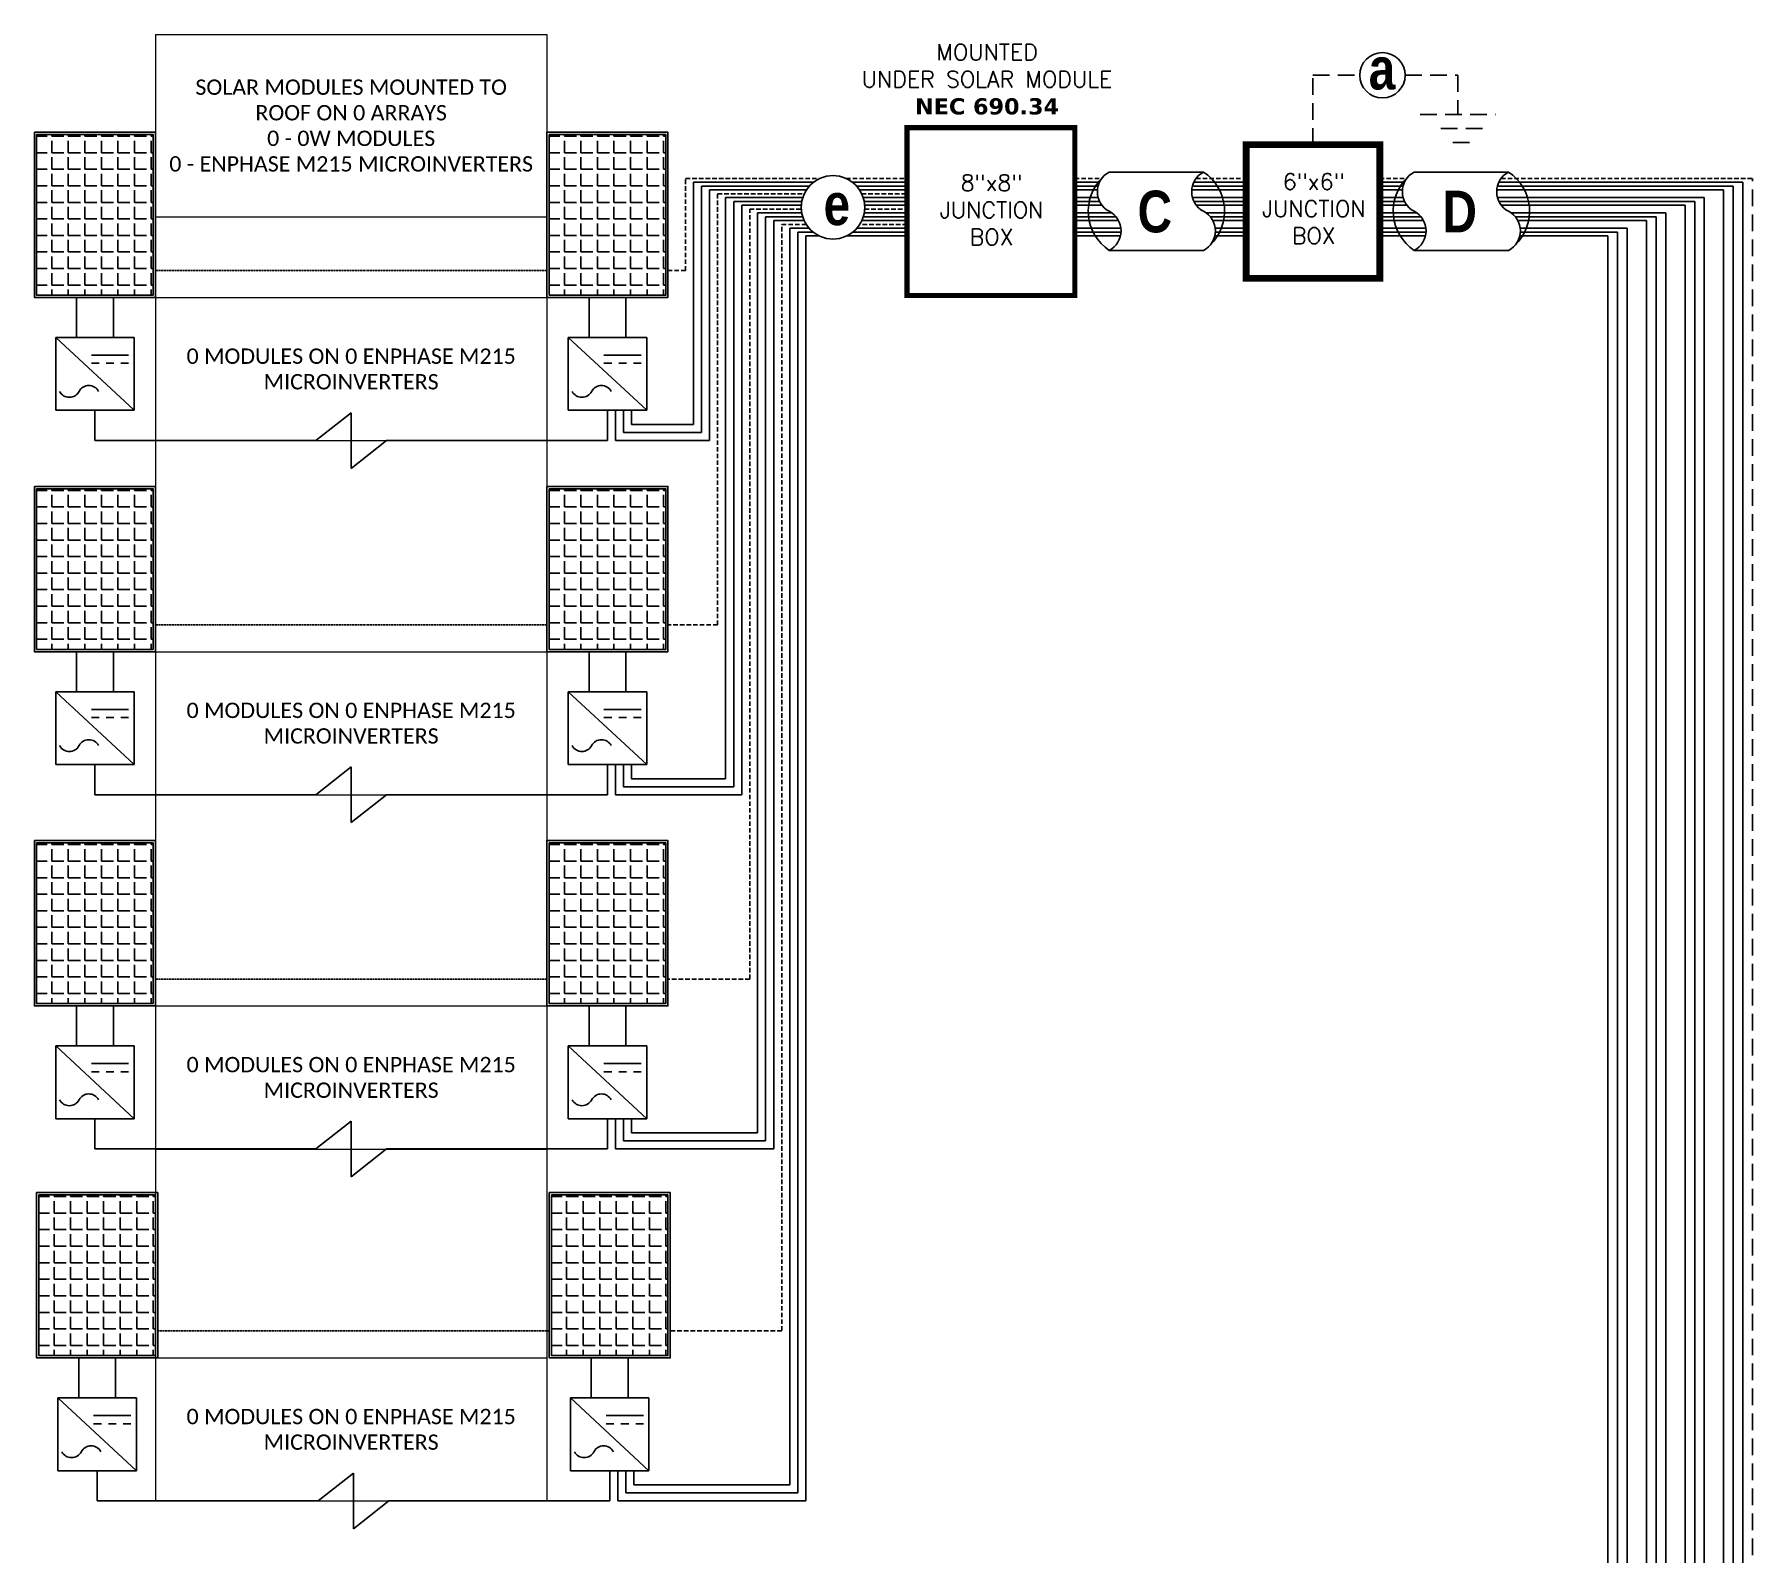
# Model space of a CAD drawing. Header units: feet. Extents: x 24278 to 25075, y 15315 to 15875.
# Drawn here: x 24687.9 to 25074.8, y 15532.9 to 15874.9 of the extents above; entities that cross this region are included whole.
import ezdxf

# ---------------------------------------------------------------- set-up
doc = ezdxf.new("R2010")
doc.units = ezdxf.units.FT
doc.header["$MEASUREMENT"] = 0
doc.linetypes.add('HIDDEN', pattern=[0.375, 0.25, -0.125])
doc.layers.add('TEXT', color=7, linetype='Continuous')
doc.layers.add('Z - TITLEBLOCK TXT', color=7, linetype='Continuous')
doc.styles.add('ONE LINE TXT', font='techb___.ttf')
doc.styles.get("Standard").update_dxf_attribs({"font": 'simplex.shx'})

# ---------------------------------------------------------------- blocks, each defined once
blk = doc.blocks.new('*T23')
at = {"layer": 'Defpoints', "color": 8, "linetype": 'ByBlock', "lineweight": 0, "transparency": 16777216}
for p, q in [((0, 0), (88.16, 0)), ((0, 0), (0, -330.21)), ((88.16, 0), (88.16, -330.21)), ((0, -41.08), (88.16, -41.08)), ((0, -59.24), (88.16, -59.24)), ((0, -91.46), (88.16, -91.46)), ((0, -138.99), (88.16, -138.99)), ((0, -171.21), (88.16, -171.21)), ((0, -218.74), (88.16, -218.74)), ((0, -250.97), (88.16, -250.97)), ((0, -297.99), (88.16, -297.99)), ((0, -330.21), (88.16, -330.21))]:
    blk.add_line(p, q, dxfattribs=at)
at = {"color": 0, "linetype": 'Continuous', "transparency": 16777216, "char_height": 3.4544, "width": 83.574, "attachment_point": 5}
for s, insert in [('{\\fCalibri|b0|i0|c0;SOLAR MODULES MOUNTED TO ROOF ON 0 ARRAYS^J0 - 0W MODULES^J0 - ENPHASE M215 MICROINVERTERS', (44.08, -20.54)), ('{\\fCalibri|b0|i0|c0;', (44.08, -50.16)), ('{\\fCalibri|b0|i0|c0;0 MODULES ON 0 ENPHASE M215 MICROINVERTERS', (44.08, -75.35)), ('{\\fCalibri|b0|i0|c0;', (44.08, -115.23)), ('{\\fCalibri|b0|i0|c0;0 MODULES ON 0 ENPHASE M215 MICROINVERTERS', (44.08, -155.1)), ('{\\fCalibri|b0|i0|c0;', (44.08, -194.98)), ('{\\fCalibri|b0|i0|c0;0 MODULES ON 0 ENPHASE M215 MICROINVERTERS', (44.08, -234.86)), ('{\\fCalibri|b0|i0|c0;', (44.08, -274.48)), ('{\\fCalibri|b0|i0|c0;0 MODULES ON 0 ENPHASE M215 MICROINVERTERS', (44.08, -314.1))]:
    blk.add_mtext(s, dxfattribs=dict(at, insert=insert))
blk = doc.blocks.new('8x8box')
at = {"lineweight": 50, "const_width": 1.19}
blk.add_lwpolyline([(37.78, 0), (0, 0), (0, 37.78), (37.78, 37.78)], close=True, dxfattribs=at)
at = {"color": 1, "char_height": 3.6576, "attachment_point": 5}
for s, width, insert in [(' \\PMOUNTED \\PUNDER SOLAR MODULE\\P{\\fVerdana|b1|i0|c0|p34;NEC 690.34}', 73.0127, (18.01, 51.7)), ('8"x8"  JUNCTION BOX ', 0.4767, (19.03, 19.26))]:
    blk.add_mtext_dynamic_manual_height_columns(s, width=width, gutter_width=7.17, heights=[0], dxfattribs=dict(at, insert=insert))
blk = doc.blocks.new('6x6box')
at = {"lineweight": 50, "const_width": 1.53}
blk.add_lwpolyline([(30.1, 0), (0, 0), (0, 30.1), (30.1, 30.1)], close=True, dxfattribs=at)
at = {"color": 1, "insert": (15.24, 15.71), "char_height": 3.6576, "width": 0.4767, "attachment_point": 5}
blk.add_mtext('6"x6"  JUNCTION BOX  ', dxfattribs=at)

msp = doc.modelspace()

# ---------------------------------------------------------------- hatches: boundary and pattern name
at = {"linetype": 'Continuous'}
h = msp.add_hatch(dxfattribs=at)
h.set_pattern_fill('ANGLE', color=256, scale=13.54666)
h.set_pattern_definition([(0, (24751.3767, 3834.0787), (0, 3.7253315), [2.709332, -1.0159995]), (90, (24751.3767, 3834.0787), (-3.7253315, 2e-16), [2.709332, -1.0159995])])
h.paths.add_polyline_path([(24688.37, 15852.38), (24688.37, 15816.19), (24714.6, 15816.19), (24714.6, 15852.38)])
h = msp.add_hatch(dxfattribs=at)
h.set_pattern_fill('ANGLE', color=256, scale=13.54666)
h.set_pattern_definition([(0, (24866.7966, 3834.0787), (0, 3.7253315), [2.709332, -1.0159995]), (90, (24866.7966, 3834.0787), (-3.7253315, 2e-16), [2.709332, -1.0159995])])
h.paths.add_polyline_path([(24803.79, 15852.38), (24803.79, 15816.19), (24830.02, 15816.19), (24830.02, 15852.38)])
h = msp.add_hatch(dxfattribs=at)
h.set_pattern_fill('ANGLE', color=256, scale=13.54666)
h.set_pattern_definition([(0, (24751.3767, 3754.3256), (0, 3.7253315), [2.709332, -1.0159995]), (90, (24751.3767, 3754.3256), (-3.7253315, 2e-16), [2.709332, -1.0159995])])
h.paths.add_polyline_path([(24688.37, 15772.62), (24688.37, 15736.44), (24714.6, 15736.44), (24714.6, 15772.62)])
h = msp.add_hatch(dxfattribs=at)
h.set_pattern_fill('ANGLE', color=256, scale=13.54666)
h.set_pattern_definition([(0, (24866.7966, 3754.3256), (0, 3.7253315), [2.709332, -1.0159995]), (90, (24866.7966, 3754.3256), (-3.7253315, 2e-16), [2.709332, -1.0159995])])
h.paths.add_polyline_path([(24803.79, 15772.62), (24803.79, 15736.44), (24830.02, 15736.44), (24830.02, 15772.62)])
h = msp.add_hatch(dxfattribs=at)
h.set_pattern_fill('ANGLE', color=256, scale=13.54666)
h.set_pattern_definition([(0, (24751.3767, 3674.5725), (0, 3.7253315), [2.709332, -1.0159995]), (90, (24751.3767, 3674.5725), (-3.7253315, 2e-16), [2.709332, -1.0159995])])
h.paths.add_polyline_path([(24688.37, 15692.87), (24688.37, 15656.69), (24714.6, 15656.69), (24714.6, 15692.87)])
h = msp.add_hatch(dxfattribs=at)
h.set_pattern_fill('ANGLE', color=256, scale=13.54666)
h.set_pattern_definition([(0, (24866.7966, 3674.5725), (0, 3.7253315), [2.709332, -1.0159995]), (90, (24866.7966, 3674.5725), (-3.7253315, 2e-16), [2.709332, -1.0159995])])
h.paths.add_polyline_path([(24803.79, 15692.87), (24803.79, 15656.69), (24830.02, 15656.69), (24830.02, 15692.87)])
h = msp.add_hatch(dxfattribs=at)
h.set_pattern_fill('ANGLE', color=256, scale=13.54666)
h.set_pattern_definition([(0, (24751.8857, 3595.3284), (0, 3.7253315), [2.709332, -1.0159995]), (90, (24751.8857, 3595.3284), (-3.7253315, 2e-16), [2.709332, -1.0159995])])
h.paths.add_polyline_path([(24688.87, 15613.63), (24688.87, 15577.44), (24715.11, 15577.44), (24715.11, 15613.63)])
h = msp.add_hatch(dxfattribs=at)
h.set_pattern_fill('ANGLE', color=256, scale=13.54666)
h.set_pattern_definition([(0, (24867.3056, 3595.3284), (0, 3.7253315), [2.709332, -1.0159995]), (90, (24867.3056, 3595.3284), (-3.7253315, 2e-16), [2.709332, -1.0159995])])
h.paths.add_polyline_path([(24804.29, 15613.63), (24804.29, 15577.44), (24830.53, 15577.44), (24830.53, 15613.63)])

# ---------------------------------------------------------------- linework, layer by layer
at = {"color": 7, "linetype": 'Continuous'}
for p, q in [((24951.13, 15843.91), (24929.89, 15843.91)), ((25019.8, 15843.91), (24998.56, 15843.91)), ((25068.23, 15839.89), (25068.23, 15453.75)), ((25059.53, 15836.45), (25059.53, 15453.75)), ((25050.83, 15833.01), (25050.83, 15453.75)), ((25042.13, 15829.56), (25042.13, 15453.75)), ((24929.89, 15826.28), (24951.13, 15826.28)), ((24998.56, 15826.28), (25019.8, 15826.28)), ((24709.08, 15802.68), (24700.69, 15802.68)), ((24824.5, 15802.68), (24816.11, 15802.68)), ((24702.44, 15800.86), (24700.69, 15800.86)), ((24705.76, 15800.86), (24704.01, 15800.86)), ((24709.08, 15800.86), (24707.33, 15800.86)), ((24817.86, 15800.86), (24816.11, 15800.86)), ((24821.18, 15800.86), (24819.43, 15800.86)), ((24824.5, 15800.86), (24822.75, 15800.86)), ((24751.24, 15783.46), (24759.19, 15789.73)), ((24759.19, 15789.73), (24759.19, 15777.2)), ((24759.19, 15777.2), (24767.15, 15783.46)), ((24709.08, 15722.93), (24700.69, 15722.93)), ((24702.44, 15721.11), (24700.69, 15721.11)), ((24705.76, 15721.11), (24704.01, 15721.11)), ((24709.08, 15721.11), (24707.33, 15721.11)), ((24824.5, 15722.93), (24816.11, 15722.93)), ((24817.86, 15721.11), (24816.11, 15721.11)), ((24821.18, 15721.11), (24819.43, 15721.11)), ((24824.5, 15721.11), (24822.75, 15721.11)), ((24751.24, 15703.71), (24759.19, 15709.97)), ((24759.19, 15709.97), (24759.19, 15697.45)), ((24759.19, 15697.45), (24767.15, 15703.71)), ((24709.08, 15643.17), (24700.69, 15643.17)), ((24824.5, 15643.17), (24816.11, 15643.17)), ((24702.44, 15641.36), (24700.69, 15641.36)), ((24705.76, 15641.36), (24704.01, 15641.36)), ((24709.08, 15641.36), (24707.33, 15641.36)), ((24817.86, 15641.36), (24816.11, 15641.36)), ((24821.18, 15641.36), (24819.43, 15641.36)), ((24824.5, 15641.36), (24822.75, 15641.36)), ((24751.24, 15623.96), (24759.19, 15630.22)), ((24759.19, 15630.22), (24759.19, 15617.69)), ((24759.19, 15617.69), (24767.15, 15623.96)), ((24709.59, 15563.93), (24701.2, 15563.93)), ((24702.95, 15562.11), (24701.2, 15562.11)), ((24706.27, 15562.11), (24704.52, 15562.11)), ((24709.59, 15562.11), (24707.84, 15562.11)), ((24825.01, 15563.93), (24816.62, 15563.93)), ((24818.37, 15562.11), (24816.62, 15562.11)), ((24821.69, 15562.11), (24819.94, 15562.11)), ((24825.01, 15562.11), (24823.26, 15562.11)), ((24751.75, 15544.71), (24759.7, 15550.98)), ((24759.7, 15550.98), (24759.7, 15538.45)), ((24759.7, 15538.45), (24767.66, 15544.71))]:
    msp.add_line(p, q, dxfattribs=at)
at = {"color": 92, "linetype": 'HIDDEN', "ltscale": 4}
for p, q in [((24834.5, 15821.73), (24834.5, 15842.47)), ((24834.5, 15842.47), (24864.73, 15842.47)), ((24870.63, 15842.47), (24884.36, 15842.47)), ((24922.14, 15842.47), (24928.21, 15842.47)), ((24949.45, 15842.47), (24960.71, 15842.47)), ((24990.81, 15842.47), (24996.88, 15842.47)), ((25018.12, 15842.47), (25074.76, 15842.47)), ((24841.71, 15839.03), (24861.23, 15839.03)), ((24841.71, 15741.98), (24841.71, 15839.03)), ((24874.13, 15839.03), (24884.36, 15839.03)), ((24848.92, 15835.59), (24860.55, 15835.59)), ((24848.92, 15662.23), (24848.92, 15835.59)), ((24861.65, 15832.15), (24856.13, 15832.15)), ((24856.13, 15583.07), (24856.13, 15832.15)), ((24884.36, 15832.15), (24873.71, 15832.15)), ((24874.81, 15835.59), (24884.36, 15835.59)), ((24834.5, 15821.73), (24830.53, 15821.73)), ((24841.71, 15741.98), (24830.53, 15741.98)), ((24848.92, 15662.23), (24830.53, 15662.23)), ((24856.13, 15582.98), (24831.04, 15582.98))]:
    msp.add_line(p, q, dxfattribs=at)
at = {"color": 253, "linetype": 'Continuous'}
for p, q in [((24836.31, 15787.07), (24836.31, 15841.61)), ((24836.31, 15841.61), (24863.3, 15841.61)), ((24872.05, 15841.61), (24884.36, 15841.61)), ((24922.14, 15841.61), (24927.69, 15841.61)), ((24948.94, 15841.61), (24960.71, 15841.61)), ((24990.81, 15841.61), (24996.36, 15841.61)), ((25017.61, 15841.61), (25072.58, 15841.61)), ((25072.58, 15453.75), (25072.58, 15841.61)), ((24843.51, 15838.17), (24860.89, 15838.17)), ((24843.51, 15707.31), (24843.51, 15838.17)), ((24874.47, 15838.17), (24884.36, 15838.17)), ((24922.14, 15838.17), (24927.4, 15838.17)), ((24948.65, 15838.17), (24960.71, 15838.17)), ((24990.81, 15838.17), (24996.08, 15838.17)), ((25017.32, 15838.17), (25063.88, 15838.17)), ((25063.88, 15838.17), (25063.88, 15453.75)), ((24850.72, 15834.73), (24860.65, 15834.73)), ((24850.72, 15627.56), (24850.72, 15834.73)), ((24874.71, 15834.73), (24884.36, 15834.73)), ((24922.14, 15834.73), (24930.49, 15834.73)), ((24951.73, 15834.73), (24960.71, 15834.73)), ((24990.81, 15834.73), (24999.16, 15834.73)), ((25020.4, 15834.73), (25055.18, 15834.73)), ((25055.18, 15834.73), (25055.18, 15453.75)), ((24862.29, 15831.28), (24857.93, 15831.28)), ((24857.93, 15548.32), (24857.93, 15831.28)), ((24884.36, 15831.28), (24873.07, 15831.28)), ((24932.52, 15831.28), (24922.14, 15831.28)), ((24960.71, 15831.28), (24953.76, 15831.28)), ((25001.19, 15831.28), (24990.81, 15831.28)), ((25046.48, 15831.28), (25022.43, 15831.28)), ((25046.48, 15831.28), (25046.48, 15453.75)), ((24822.31, 15787.07), (24836.31, 15787.07)), ((24822.31, 15707.31), (24843.51, 15707.31)), ((24822.31, 15627.56), (24850.72, 15627.56)), ((24822.82, 15548.32), (24857.93, 15548.32))]:
    msp.add_line(p, q, dxfattribs=at)
at = {"color": 10, "linetype": 'Continuous'}
for p, q in [((24838.11, 15785.26), (24838.11, 15840.75)), ((24838.11, 15840.75), (24862.38, 15840.75)), ((24872.98, 15840.75), (24884.36, 15840.75)), ((24922.14, 15840.75), (24927.38, 15840.75)), ((24948.63, 15840.75), (24960.71, 15840.75)), ((24990.81, 15840.75), (24996.05, 15840.75)), ((25017.3, 15840.75), (25070.41, 15840.75)), ((25070.41, 15840.75), (25070.41, 15453.75)), ((24845.32, 15837.31), (24860.67, 15837.31)), ((24845.32, 15705.51), (24845.32, 15837.31)), ((24874.69, 15837.31), (24884.36, 15837.31)), ((24922.14, 15837.31), (24927.73, 15837.31)), ((24948.98, 15837.31), (24960.71, 15837.31)), ((24990.81, 15837.31), (24996.4, 15837.31)), ((25017.65, 15837.31), (25061.71, 15837.31)), ((25061.71, 15837.31), (25061.71, 15453.75)), ((24852.52, 15833.87), (24860.86, 15833.87)), ((24852.52, 15625.76), (24852.52, 15833.87)), ((24874.5, 15833.87), (24884.36, 15833.87)), ((24922.14, 15833.87), (24931.41, 15833.87)), ((24952.65, 15833.87), (24960.71, 15833.87)), ((24990.81, 15833.87), (25000.08, 15833.87)), ((25021.32, 15833.87), (25053.01, 15833.87)), ((25053.01, 15833.87), (25053.01, 15453.75)), ((24863.18, 15830.42), (24859.73, 15830.42)), ((24859.73, 15546.51), (24859.73, 15830.42)), ((24884.36, 15830.42), (24872.17, 15830.42)), ((24932.55, 15830.42), (24922.14, 15830.42)), ((24960.71, 15830.42), (24953.79, 15830.42)), ((25001.22, 15830.42), (24990.81, 15830.42)), ((25044.3, 15830.42), (25022.46, 15830.42)), ((25044.3, 15830.42), (25044.3, 15453.75)), ((24820.51, 15785.26), (24838.11, 15785.26)), ((24820.51, 15705.51), (24845.32, 15705.51)), ((24820.51, 15625.76), (24852.52, 15625.76)), ((24821.02, 15546.51), (24859.73, 15546.51))]:
    msp.add_line(p, q, dxfattribs=at)
at = {"linetype": 'Continuous'}
for p, q in [((24839.91, 15783.46), (24839.91, 15839.89)), ((24839.91, 15839.89), (24861.71, 15839.89)), ((24873.65, 15839.89), (24884.36, 15839.89)), ((24922.14, 15839.89), (24927.24, 15839.89)), ((24948.48, 15839.89), (24960.71, 15839.89)), ((24990.81, 15839.89), (24995.91, 15839.89)), ((25017.15, 15839.89), (25068.23, 15839.89)), ((24847.12, 15836.45), (24860.55, 15836.45)), ((24847.12, 15703.71), (24847.12, 15836.45)), ((24874.8, 15836.45), (24884.36, 15836.45)), ((24922.14, 15836.45), (24928.27, 15836.45)), ((24949.51, 15836.45), (24960.71, 15836.45)), ((24990.81, 15836.45), (24996.94, 15836.45)), ((25018.19, 15836.45), (25059.53, 15836.45)), ((24854.33, 15833.01), (24861.18, 15833.01)), ((24854.33, 15623.96), (24854.33, 15833.01)), ((24874.17, 15833.01), (24884.36, 15833.01)), ((24922.14, 15833.01), (24931.98, 15833.01)), ((24953.23, 15833.01), (24960.71, 15833.01)), ((24990.81, 15833.01), (25000.65, 15833.01)), ((25021.9, 15833.01), (25050.83, 15833.01)), ((24864.53, 15829.56), (24861.54, 15829.56)), ((24861.54, 15544.71), (24861.54, 15829.56)), ((24884.36, 15829.56), (24870.83, 15829.56)), ((24932.42, 15829.56), (24922.14, 15829.56)), ((24960.71, 15829.56), (24953.67, 15829.56)), ((25001.1, 15829.56), (24990.81, 15829.56)), ((25042.13, 15829.56), (25022.34, 15829.56)), ((24697.33, 15815.68), (24697.33, 15806.67)), ((24705.64, 15815.68), (24705.64, 15806.67)), ((24812.75, 15815.68), (24812.75, 15806.67)), ((24821.06, 15815.68), (24821.06, 15806.67)), ((24692.66, 15806.67), (24710.31, 15806.67)), ((24692.66, 15790.28), (24692.66, 15806.67)), ((24692.66, 15806.67), (24710.31, 15790.28)), ((24710.31, 15806.67), (24710.31, 15790.28)), ((24808.08, 15806.67), (24825.73, 15806.67)), ((24808.08, 15790.28), (24808.08, 15806.67)), ((24808.08, 15806.67), (24825.73, 15790.28)), ((24825.73, 15806.67), (24825.73, 15790.28)), ((24710.31, 15790.28), (24692.66, 15790.28)), ((24825.73, 15790.28), (24808.08, 15790.28)), ((24818.71, 15783.46), (24839.91, 15783.46)), ((24697.33, 15735.93), (24697.33, 15726.92)), ((24705.64, 15735.93), (24705.64, 15726.92)), ((24812.75, 15735.93), (24812.75, 15726.92)), ((24821.06, 15735.93), (24821.06, 15726.92)), ((24692.66, 15726.92), (24710.31, 15726.92)), ((24692.66, 15710.53), (24692.66, 15726.92)), ((24692.66, 15726.92), (24710.31, 15710.53)), ((24710.31, 15726.92), (24710.31, 15710.53)), ((24808.08, 15726.92), (24825.73, 15726.92)), ((24808.08, 15710.53), (24808.08, 15726.92)), ((24808.08, 15726.92), (24825.73, 15710.53)), ((24825.73, 15726.92), (24825.73, 15710.53)), ((24710.31, 15710.53), (24692.66, 15710.53)), ((24825.73, 15710.53), (24808.08, 15710.53)), ((24818.71, 15703.71), (24847.12, 15703.71)), ((24697.33, 15656.18), (24697.33, 15647.17)), ((24705.64, 15656.18), (24705.64, 15647.17)), ((24812.75, 15656.18), (24812.75, 15647.17)), ((24821.06, 15656.18), (24821.06, 15647.17)), ((24692.66, 15647.17), (24710.31, 15647.17)), ((24692.66, 15630.78), (24692.66, 15647.17)), ((24692.66, 15647.17), (24710.31, 15630.78)), ((24710.31, 15647.17), (24710.31, 15630.78)), ((24808.08, 15647.17), (24825.73, 15647.17)), ((24808.08, 15630.78), (24808.08, 15647.17)), ((24808.08, 15647.17), (24825.73, 15630.78)), ((24825.73, 15647.17), (24825.73, 15630.78)), ((24710.31, 15630.78), (24692.66, 15630.78)), ((24825.73, 15630.78), (24808.08, 15630.78)), ((24818.71, 15623.96), (24854.33, 15623.96)), ((24697.84, 15576.93), (24697.84, 15567.92)), ((24706.15, 15576.93), (24706.15, 15567.92)), ((24813.26, 15576.93), (24813.26, 15567.92)), ((24821.57, 15576.93), (24821.57, 15567.92)), ((24693.17, 15567.92), (24710.82, 15567.92)), ((24693.17, 15551.53), (24693.17, 15567.92)), ((24693.17, 15567.92), (24710.82, 15551.53)), ((24710.82, 15567.92), (24710.82, 15551.53)), ((24808.59, 15567.92), (24826.24, 15567.92)), ((24808.59, 15551.53), (24808.59, 15567.92)), ((24808.59, 15567.92), (24826.24, 15551.53)), ((24826.24, 15567.92), (24826.24, 15551.53)), ((24710.82, 15551.53), (24693.17, 15551.53)), ((24826.24, 15551.53), (24808.59, 15551.53)), ((24819.22, 15544.71), (24861.54, 15544.71))]:
    msp.add_line(p, q, dxfattribs=at)
at = {"color": 92, "linetype": 'HIDDEN', "ltscale": 15}
msp.add_line((25074.76, 15453.75), (25074.76, 15842.47), dxfattribs=at)
at = {"linetype": 'Continuous', "flags": 128}
for points in [[(24687.86, 15852.89), (24687.86, 15815.68), (24715.11, 15815.68), (24715.11, 15852.89), (24687.86, 15852.89)], [(24803.28, 15852.89), (24803.28, 15815.68), (24830.53, 15815.68), (24830.53, 15852.89), (24803.28, 15852.89)], [(24701.48, 15790.28), (24701.48, 15783.46)], [(24816.9, 15790.28), (24816.9, 15783.46)], [(24818.71, 15790.28), (24818.71, 15783.46)], [(24701.48, 15783.46), (24751.24, 15783.46)], [(24767.15, 15783.46), (24816.9, 15783.46)], [(24687.86, 15773.13), (24687.86, 15735.93), (24715.11, 15735.93), (24715.11, 15773.13), (24687.86, 15773.13)], [(24803.28, 15773.13), (24803.28, 15735.93), (24830.53, 15735.93), (24830.53, 15773.13), (24803.28, 15773.13)], [(24701.48, 15710.53), (24701.48, 15703.71)], [(24816.9, 15710.53), (24816.9, 15703.71)], [(24818.71, 15710.53), (24818.71, 15703.71)], [(24701.48, 15703.71), (24751.24, 15703.71)], [(24767.15, 15703.71), (24816.9, 15703.71)], [(24687.86, 15693.38), (24687.86, 15656.18), (24715.11, 15656.18), (24715.11, 15693.38), (24687.86, 15693.38)], [(24803.28, 15693.38), (24803.28, 15656.18), (24830.53, 15656.18), (24830.53, 15693.38), (24803.28, 15693.38)], [(24701.48, 15630.78), (24701.48, 15623.96)], [(24816.9, 15630.78), (24816.9, 15623.96)], [(24818.71, 15630.78), (24818.71, 15623.96)], [(24701.48, 15623.96), (24751.24, 15623.96)], [(24767.15, 15623.96), (24816.9, 15623.96)], [(24688.37, 15614.13), (24688.37, 15576.93), (24715.62, 15576.93), (24715.62, 15614.13), (24688.37, 15614.13)], [(24803.79, 15614.13), (24803.79, 15576.93), (24831.04, 15576.93), (24831.04, 15614.13), (24803.79, 15614.13)], [(24701.99, 15551.53), (24701.99, 15544.71)], [(24817.41, 15551.53), (24817.41, 15544.71)], [(24819.22, 15551.53), (24819.22, 15544.71)], [(24701.99, 15544.71), (24751.75, 15544.71)], [(24767.66, 15544.71), (24817.41, 15544.71)]]:
    msp.add_lwpolyline(points, dxfattribs=at)
for points in [[(24688.37, 15852.38), (24688.37, 15816.19), (24714.6, 15816.19), (24714.6, 15852.38)], [(24803.79, 15852.38), (24803.79, 15816.19), (24830.02, 15816.19), (24830.02, 15852.38)], [(24688.37, 15772.62), (24688.37, 15736.44), (24714.6, 15736.44), (24714.6, 15772.62)], [(24803.79, 15772.62), (24803.79, 15736.44), (24830.02, 15736.44), (24830.02, 15772.62)], [(24688.37, 15692.87), (24688.37, 15656.69), (24714.6, 15656.69), (24714.6, 15692.87)], [(24803.79, 15692.87), (24803.79, 15656.69), (24830.02, 15656.69), (24830.02, 15692.87)], [(24688.87, 15613.63), (24688.87, 15577.44), (24715.11, 15577.44), (24715.11, 15613.63)], [(24804.29, 15613.63), (24804.29, 15577.44), (24830.53, 15577.44), (24830.53, 15613.63)]]:
    msp.add_lwpolyline(points, close=True, dxfattribs=at)
at = {"color": 92, "linetype": 'HIDDEN', "ltscale": 0.3, "flags": 128}
for points in [[(24803.28, 15821.73), (24715.11, 15821.73)], [(24803.28, 15741.98), (24715.11, 15741.98)], [(24803.28, 15662.23), (24715.11, 15662.23)], [(24803.79, 15582.98), (24715.62, 15582.98)]]:
    msp.add_lwpolyline(points, dxfattribs=at)
at = {"color": 10, "linetype": 'Continuous', "flags": 128}
for points in [[(24820.51, 15790.28), (24820.51, 15785.26)], [(24820.51, 15710.53), (24820.51, 15705.51)], [(24820.51, 15630.78), (24820.51, 15625.76)], [(24821.02, 15551.53), (24821.02, 15546.51)]]:
    msp.add_lwpolyline(points, dxfattribs=at)
at = {"color": 253, "linetype": 'Continuous', "flags": 128}
for points in [[(24822.31, 15790.28), (24822.31, 15787.07)], [(24822.31, 15710.53), (24822.31, 15707.31)], [(24822.31, 15630.78), (24822.31, 15627.56)], [(24822.82, 15551.53), (24822.82, 15548.32)]]:
    msp.add_lwpolyline(points, dxfattribs=at)
at = {"color": 7, "linetype": 'Continuous'}
for centre, radius in [((24991.41, 15865.71), 5.11), ((24867.68, 15835.97), 7.14)]:
    msp.add_circle(centre, radius, dxfattribs=at)
at = {"linetype": 'Continuous'}
for centre, radius, start, end in [((24932.2, 15839.5), 4.98, 117.6639, 242.3361), ((24953.44, 15839.5), 4.98, 117.6639, 242.3361), ((25000.87, 15839.5), 4.98, 117.6639, 242.3361), ((25022.11, 15839.5), 4.98, 117.6639, 242.3361), ((24927.58, 15830.69), 4.98, 297.6639, 62.3361), ((24948.82, 15830.69), 4.98, 297.6639, 62.3361), ((24996.25, 15830.69), 4.98, 297.6639, 62.3361), ((25017.49, 15830.69), 4.98, 297.6639, 62.3361), ((24695.73, 15795.69), 2.48, 207.6639, 332.3361), ((24700.11, 15793.39), 2.48, 27.6639, 152.3361), ((24811.15, 15795.69), 2.48, 207.6639, 332.3361), ((24815.53, 15793.39), 2.48, 27.6639, 152.3361), ((24700.11, 15713.64), 2.48, 27.6639, 152.3361), ((24815.53, 15713.64), 2.48, 27.6639, 152.3361), ((24695.73, 15715.94), 2.48, 207.6639, 332.3361), ((24811.15, 15715.94), 2.48, 207.6639, 332.3361), ((24695.73, 15636.18), 2.48, 207.6639, 332.3361), ((24700.11, 15633.88), 2.48, 27.6639, 152.3361), ((24811.15, 15636.18), 2.48, 207.6639, 332.3361), ((24815.53, 15633.88), 2.48, 27.6639, 152.3361), ((24696.24, 15556.94), 2.48, 207.6639, 332.3361), ((24700.62, 15554.64), 2.48, 27.6639, 152.3361), ((24811.66, 15556.94), 2.48, 207.6639, 332.3361), ((24816.04, 15554.64), 2.48, 27.6639, 152.3361)]:
    msp.add_arc(centre, radius, start, end, dxfattribs=at)
at = {"color": 7, "linetype": 'Continuous'}
for centre, start, end in [((24945.28, 15835.1), 313.9732, 56.4265), ((25013.95, 15835.1), 313.9732, 56.4265), ((24935.74, 15835.1), 133.9732, 236.4265), ((25004.41, 15835.1), 133.9732, 236.4265)]:
    msp.add_arc(centre, 10.58, start, end, dxfattribs=at)
at = {"layer": 'TEXT', "color": 92, "linetype": 'HIDDEN', "ltscale": 15}
for p, q in [((24975.76, 15850.08), (24975.76, 15865.71)), ((24975.76, 15865.71), (24986.29, 15865.71)), ((24996.52, 15865.71), (25008.38, 15865.71)), ((25008.38, 15865.71), (25008.38, 15856.88))]:
    msp.add_line(p, q, dxfattribs=at)
at = {"layer": 'TEXT', "color": 92, "linetype": 'HIDDEN', "ltscale": 15, "flags": 128}
for points in [[(24999.9, 15856.88), (25016.87, 15856.88)], [(25013.93, 15853.74), (25002.84, 15853.74)], [(25010.99, 15850.6), (25005.78, 15850.6)]]:
    msp.add_lwpolyline(points, dxfattribs=at)

# ---------------------------------------------------------------- block references
msp.add_blockref('*T23', (24715.11, 15874.92))
at = {"color": 7}
for name, p in [('8x8box', (24884.36, 15816.13)), ('6x6box', (24960.71, 15819.97))]:
    msp.add_blockref(name, p, dxfattribs=at)

# ---------------------------------------------------------------- texts
at = {"color": 1, "linetype": 'Continuous', "char_height": 9.3833, "attachment_point": 1, "style": 'ONE LINE TXT'}
for s, insert in [('{\\W1;\\C256;C}', (24936.26, 15839.73)), ('{\\W1;\\C256;D}', (25004.93, 15839.73)), ('{\\W1;\\C256;e}', (24865.56, 15841.36))]:
    msp.add_mtext_dynamic_manual_height_columns(s, width=0.1385, gutter_width=2.13, heights=[0], dxfattribs=dict(at, insert=insert))
at = {"layer": 'Z - TITLEBLOCK TXT', "color": 1, "linetype": 'Continuous', "insert": (24988.31, 15871.9), "char_height": 9.3833, "attachment_point": 1, "style": 'ONE LINE TXT'}
msp.add_mtext_dynamic_manual_height_columns('{\\W1;\\C256;a}', width=0.1385, gutter_width=2.13, heights=[0], dxfattribs=at)

doc.saveas('drawing.dxf')
